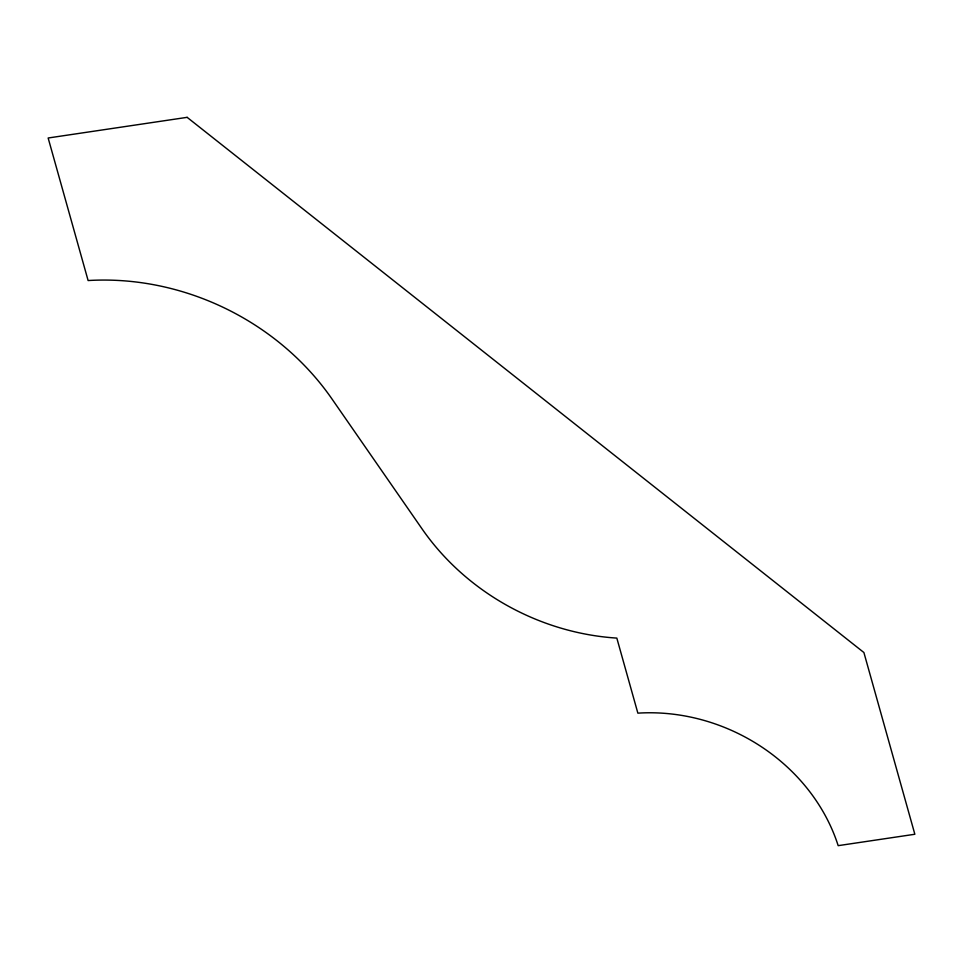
<?xml version="1.0" encoding="UTF-8"?>
<svg xmlns="http://www.w3.org/2000/svg" width="963" height="963" viewBox="0 0 963 963"><rect width="100%" height="100%" fill="white"/><g stroke="black" fill="none" stroke-linecap="round" stroke-linejoin="round"><path stroke-width="1.44" d="M187.135 117.342L48.15 137.998L88.115 280.546A251.006 220.383 25.9 0 1 331.91 398.863L422.095 528.94A231.698 203.422 25.9 0 0 616.826 638.096L637.867 713.15A181.79 159.605 25.9 0 1 838.171 845.658L914.85 834.259L863.895 652.517L187.135 117.342"/></g></svg>
